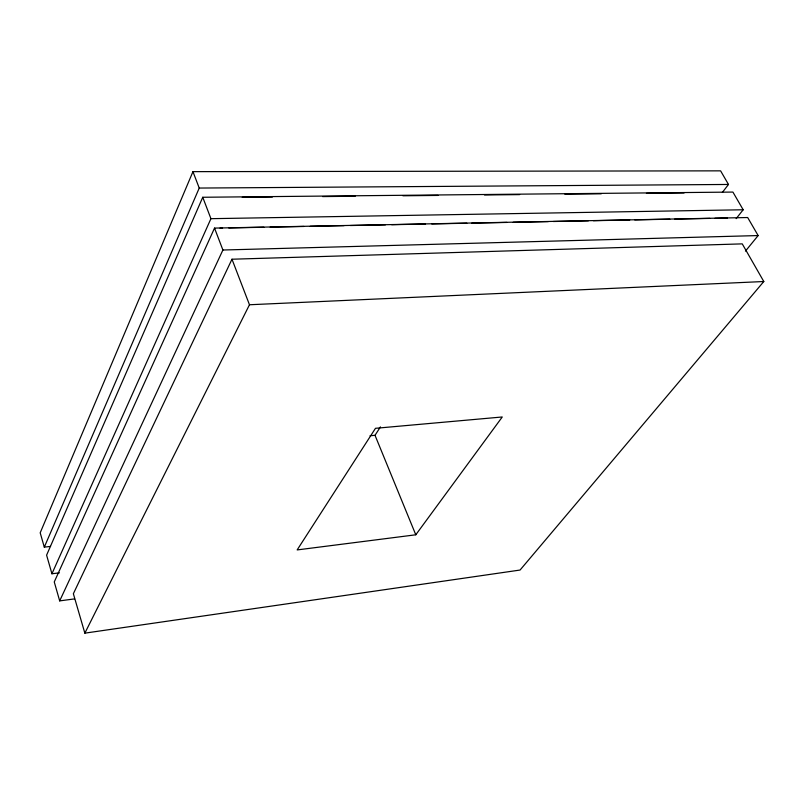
<?xml version="1.0" encoding="UTF-8"?>
<svg xmlns="http://www.w3.org/2000/svg" width="804" height="804" viewBox="0 0 804 804"><rect width="100%" height="100%" fill="white"/><g stroke="black" fill="none" stroke-linecap="round" stroke-linejoin="round"><path stroke-width="1.21" d="M722.384 192.397L728.494 184.458L720.605 170.85L192.95 171.644L40.2 532.801L44.3 547.142L50.541 546.408M44.3 547.142L199.231 188.056L192.95 171.644M736.162 218.628L743.177 209.774L732.916 192.076L202.749 197.261L46.602 555.162L51.928 573.775L59.406 572.84M51.928 573.775L210.929 218.678L202.749 197.261M745.459 251.109L758.142 235.562L747.68 217.532L214.527 228.095L54.26 581.945L59.687 600.889L74.591 598.89M59.687 600.889L222.899 250.014L214.527 228.095M231.984 259.22L73.365 593.734L84.852 633.15L520.057 570.046L763.8 281.521L742.253 243.873L231.984 259.22L249.471 304.756L84.852 633.15M370.011 435.758L375.016 435.306L380.453 426.894M415.789 534.791L502.269 416.974L375.488 428.301L297.158 549.926L415.789 534.791L375.016 435.306M249.471 304.756L763.8 281.521M222.899 250.014L758.142 235.562M220.035 228.115L222.537 228.075M228.798 227.944L263.883 227.251M270.154 227.12L303.982 226.457M310.243 226.326L344.072 225.653M350.333 225.532L385.417 224.839M391.679 224.708L425.507 224.045M431.778 223.914L466.853 223.221M471.868 223.12L506.952 222.427M513.213 222.296L548.298 221.602M553.303 221.502L588.387 220.809M593.402 220.708L629.733 219.984M634.748 219.884L669.832 219.19M674.837 219.09L709.922 218.397M714.937 218.296L727.459 218.045M210.929 218.678L743.177 209.774M242.245 197.372L272.365 197.08M322.575 196.578L355.217 196.256M402.915 195.774L438.059 195.432M484.5 194.97L519.645 194.618M564.84 194.166L601.241 193.804M646.426 193.362L684.083 192.98M199.231 188.056L728.494 184.458"/></g></svg>
